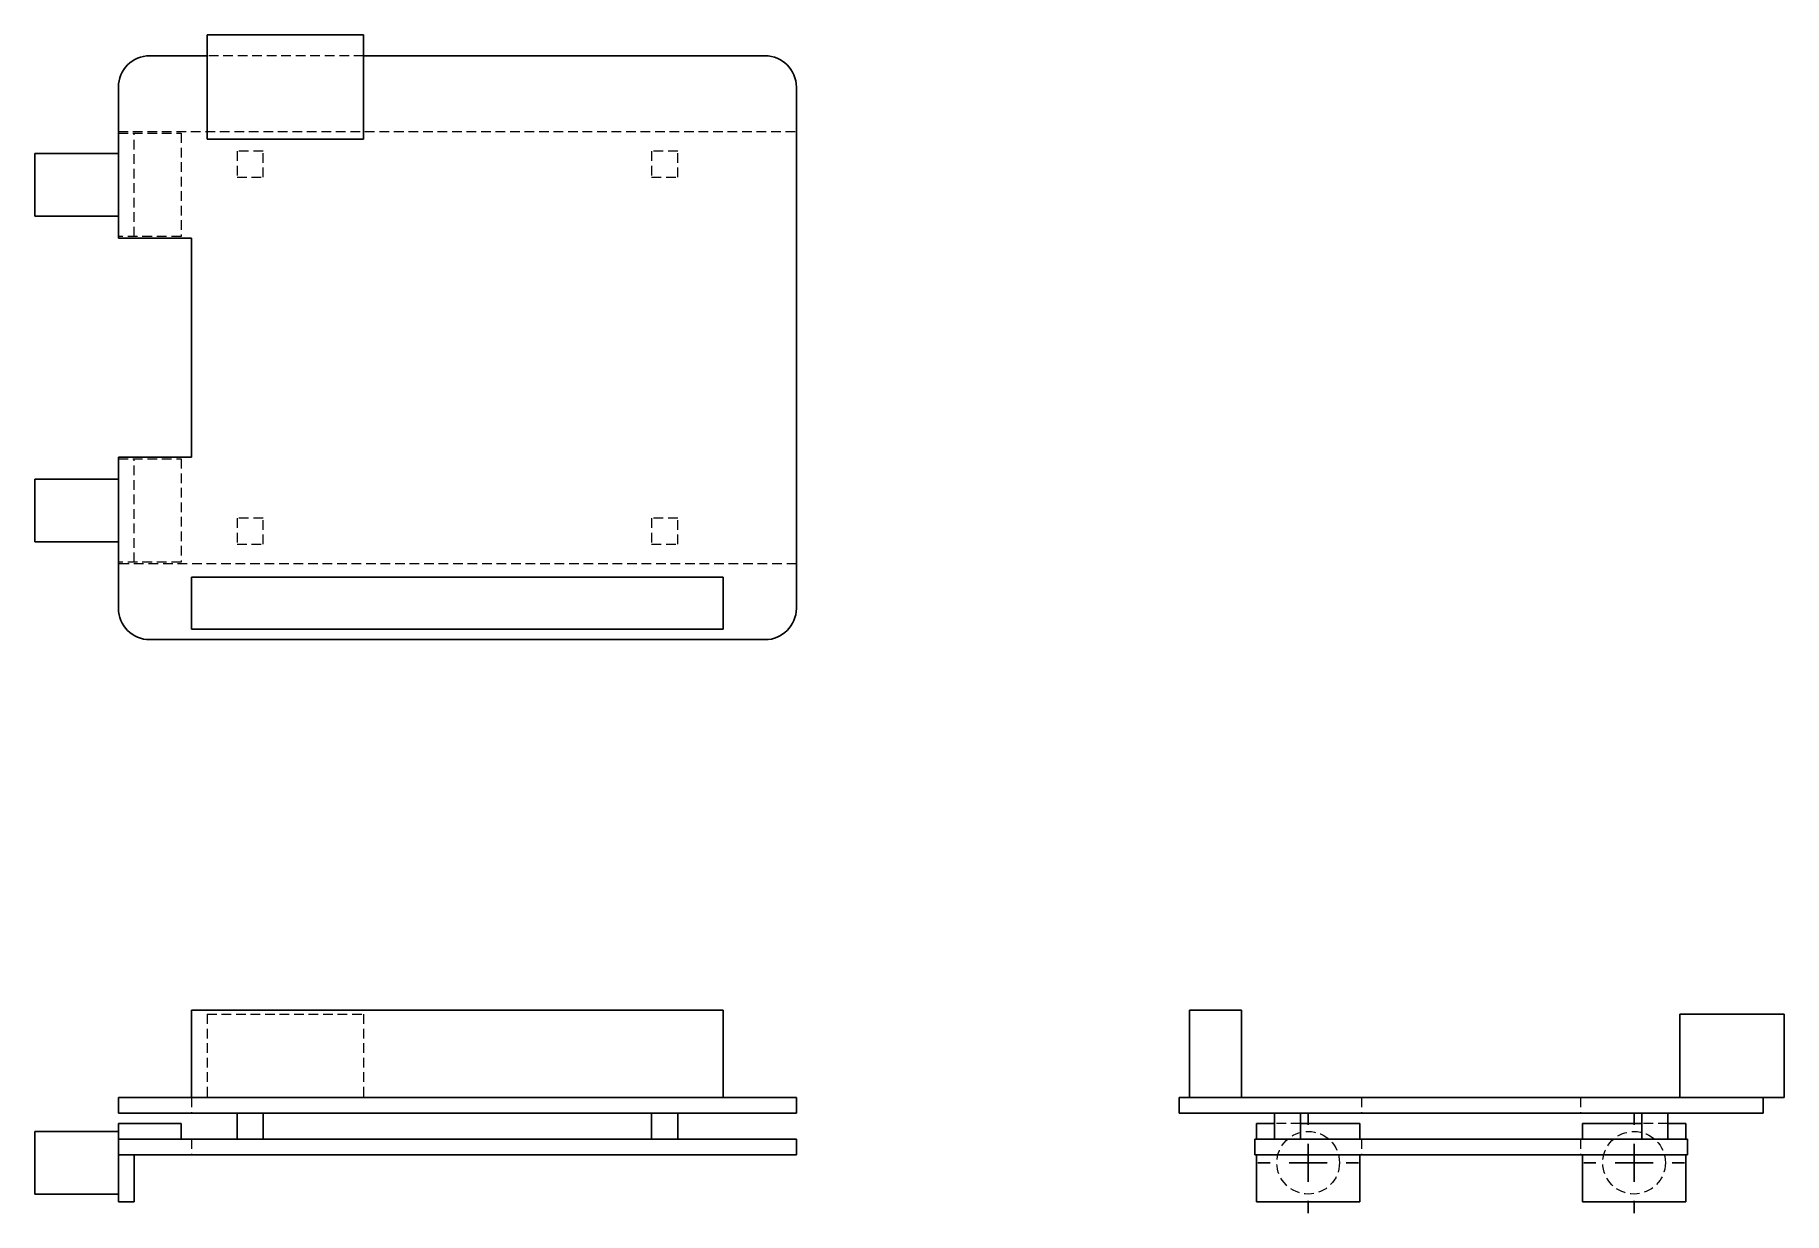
# Model space of a CAD drawing. Header units: millimetres. Extents: x 33 to 263, y 43 to 198.
import ezdxf

# ---------------------------------------------------------------- set-up
doc = ezdxf.new("R2010")
doc.units = ezdxf.units.MM
doc.linetypes.add('HIDDEN', pattern=[1.905, 1.27, -0.635])
doc.layers.add('10', color=7, linetype='Continuous')

# ---------------------------------------------------------------- blocks, each defined once
blk = doc.blocks.new('SW_CENTERMARKSYMBOL_0')
at = {"layer": '10', "color": 0}
for p, q in [((0, 5), (0, 6.61)), ((0, 0), (0, 2.5)), ((-5, 0), (-6.61, 0)), ((0, 0), (-2.5, 0)), ((0, 0), (0, -2.5)), ((0, 0), (2.5, 0)), ((5, 0), (6.61, 0)), ((0, -5), (0, -6.61))]:
    blk.add_line(p, q, dxfattribs=at)
blk = doc.blocks.new('SW_CENTERMARKSYMBOL_1')
at = {"layer": '10', "color": 0}
for p, q in [((0, 5), (0, 6.61)), ((0, 0), (0, 2.5)), ((-5, 0), (-6.61, 0)), ((0, 0), (-2.5, 0)), ((0, 0), (0, -2.5)), ((0, 0), (2.5, 0)), ((5, 0), (6.61, 0)), ((0, -5), (0, -6.61))]:
    blk.add_line(p, q, dxfattribs=at)

msp = doc.modelspace()

# ---------------------------------------------------------------- linework, layer by layer
at = {"color": 7, "linetype": 'Continuous', "lineweight": 25}
for p, q in [((76.15, 197.73), (55.6, 197.73)), ((55.6, 197.73), (55.6, 184.03)), ((76.15, 184.03), (76.15, 197.73)), ((55.6, 194.99), (48.07, 194.99)), ((128.89, 194.99), (76.15, 194.99)), ((43.96, 190.88), (43.96, 171.01)), ((133, 122.38), (133, 190.88)), ((55.6, 184.03), (76.15, 184.03)), ((43.96, 182.14), (33, 182.14)), ((33, 173.92), (33, 182.14)), ((33, 173.92), (43.96, 173.92)), ((43.96, 171.01), (53.55, 171.01)), ((53.55, 171.01), (53.55, 142.25)), ((43.96, 142.25), (43.96, 122.38)), ((53.55, 142.25), (43.96, 142.25)), ((43.96, 139.34), (33, 139.34)), ((33, 131.12), (33, 139.34)), ((33, 131.12), (43.96, 131.12)), ((53.55, 126.49), (53.55, 119.64)), ((123.41, 126.49), (53.55, 126.49)), ((123.41, 119.64), (123.41, 126.49)), ((53.55, 119.64), (123.41, 119.64)), ((48.07, 118.27), (128.89, 118.27)), ((53.55, 69.6), (53.55, 58.1)), ((53.55, 69.6), (123.41, 69.6)), ((123.41, 69.6), (123.41, 58.1)), ((184.64, 69.6), (184.64, 58.1)), ((184.64, 69.6), (191.49, 69.6)), ((191.49, 69.6), (191.49, 58.1)), ((249.03, 69.05), (249.03, 58.1)), ((249.03, 69.05), (262.73, 69.05)), ((262.73, 69.05), (262.73, 58.1)), ((43.96, 58.1), (43.96, 56.04)), ((43.96, 58.1), (48.07, 58.1)), ((48.07, 58.1), (128.89, 58.1)), ((128.89, 58.1), (133, 58.1)), ((133, 58.1), (133, 56.04)), ((183.27, 58.1), (183.27, 56.04)), ((183.27, 58.1), (187.38, 58.1)), ((187.38, 58.1), (255.88, 58.1)), ((255.88, 58.1), (259.99, 58.1)), ((259.99, 58.1), (259.99, 56.04)), ((259.99, 58.1), (262.73, 58.1)), ((43.96, 56.04), (48.07, 56.04)), ((48.07, 56.04), (128.89, 56.04)), ((59.54, 52.62), (59.54, 56.04)), ((62.97, 52.62), (62.97, 56.04)), ((113.99, 52.62), (113.99, 56.04)), ((117.42, 52.62), (117.42, 56.04)), ((128.89, 56.04), (133, 56.04)), ((183.27, 56.04), (187.38, 56.04)), ((187.38, 56.04), (255.88, 56.04)), ((195.81, 52.62), (195.81, 56.04)), ((199.23, 52.62), (199.23, 56.04)), ((244.03, 52.62), (244.03, 56.04)), ((247.45, 52.62), (247.45, 56.04)), ((255.88, 56.04), (259.99, 56.04)), ((43.96, 53.64), (33, 53.64)), ((33, 49.53), (33, 53.64)), ((52.18, 54.67), (43.96, 54.67)), ((43.96, 54.67), (43.96, 52.62)), ((52.18, 54.67), (52.18, 52.62)), ((193.45, 54.67), (193.45, 52.62)), ((195.81, 54.67), (193.45, 54.67)), ((207.01, 54.67), (199.23, 54.67)), ((207.01, 52.62), (207.01, 54.67)), ((244.03, 54.67), (236.25, 54.67)), ((236.25, 54.67), (236.25, 52.62)), ((249.82, 54.67), (247.45, 54.67)), ((249.82, 52.62), (249.82, 54.67)), ((43.96, 50.56), (43.96, 52.62)), ((133, 52.62), (43.96, 52.62)), ((133, 50.56), (43.96, 50.56)), ((43.96, 50.56), (43.96, 44.4)), ((46.01, 50.56), (46.01, 44.4)), ((133, 50.56), (133, 52.62)), ((193.21, 50.56), (193.21, 52.62)), ((250.05, 52.62), (193.21, 52.62)), ((250.05, 50.56), (193.21, 50.56)), ((193.45, 50.56), (193.45, 44.4)), ((207.01, 50.56), (207.01, 44.4)), ((236.25, 50.56), (236.25, 44.4)), ((249.82, 50.56), (249.82, 44.4)), ((250.05, 50.56), (250.05, 52.62)), ((33, 45.42), (33, 49.53)), ((33, 45.42), (43.96, 45.42)), ((46.01, 44.4), (43.96, 44.4)), ((207.01, 44.4), (193.45, 44.4)), ((249.82, 44.4), (236.25, 44.4))]:
    msp.add_line(p, q, dxfattribs=at)
at = {"color": 7, "linetype": 'HIDDEN', "lineweight": 18}
for p, q in [((76.15, 194.99), (55.6, 194.99)), ((43.96, 185.05), (133, 185.05)), ((43.96, 184.82), (52.18, 184.82)), ((46.01, 171.25), (46.01, 184.82)), ((52.18, 184.82), (52.18, 171.25)), ((59.54, 182.45), (59.54, 179.03)), ((62.97, 182.45), (59.54, 182.45)), ((62.97, 179.03), (62.97, 182.45)), ((117.42, 182.45), (113.99, 182.45)), ((113.99, 182.45), (113.99, 179.03)), ((117.42, 179.03), (117.42, 182.45)), ((59.54, 179.03), (62.97, 179.03)), ((113.99, 179.03), (117.42, 179.03)), ((52.18, 171.25), (43.96, 171.25)), ((43.96, 142.01), (52.18, 142.01)), ((46.01, 128.45), (46.01, 142.01)), ((52.18, 142.01), (52.18, 128.45)), ((62.97, 134.23), (59.54, 134.23)), ((59.54, 134.23), (59.54, 130.81)), ((62.97, 130.81), (62.97, 134.23)), ((113.99, 134.23), (113.99, 130.81)), ((117.42, 134.23), (113.99, 134.23)), ((117.42, 130.81), (117.42, 134.23)), ((59.54, 130.81), (62.97, 130.81)), ((113.99, 130.81), (117.42, 130.81)), ((52.18, 128.45), (43.96, 128.45)), ((133, 128.21), (43.96, 128.21)), ((55.6, 69.05), (55.6, 58.1)), ((55.6, 69.05), (76.15, 69.05)), ((76.15, 69.05), (76.15, 58.1)), ((53.55, 58.1), (53.55, 56.04)), ((207.25, 58.1), (207.25, 56.04)), ((236.01, 58.1), (236.01, 56.04)), ((199.23, 54.67), (195.81, 54.67)), ((247.45, 54.67), (244.03, 54.67)), ((53.55, 52.62), (53.55, 50.56)), ((207.25, 52.62), (207.25, 50.56)), ((236.01, 52.62), (236.01, 50.56))]:
    msp.add_line(p, q, dxfattribs=at)
for centre in [(200.23, 49.53), (243.03, 49.53)]:
    msp.add_circle(centre, 4.11, dxfattribs=at)
at = {"color": 7, "linetype": 'Continuous', "lineweight": 25}
for centre, start, end in [((48.07, 190.88), 90, 180), ((128.89, 190.88), 0, 90), ((48.07, 122.38), 180, 270), ((128.89, 122.38), 270, 0)]:
    msp.add_arc(centre, 4.11, start, end, dxfattribs=at)

# ---------------------------------------------------------------- block references
at = {"layer": '10'}
for name, p in [('SW_CENTERMARKSYMBOL_0', (200.23, 49.53)), ('SW_CENTERMARKSYMBOL_1', (243.03, 49.53))]:
    msp.add_blockref(name, p, dxfattribs=at)

doc.saveas('drawing.dxf')
